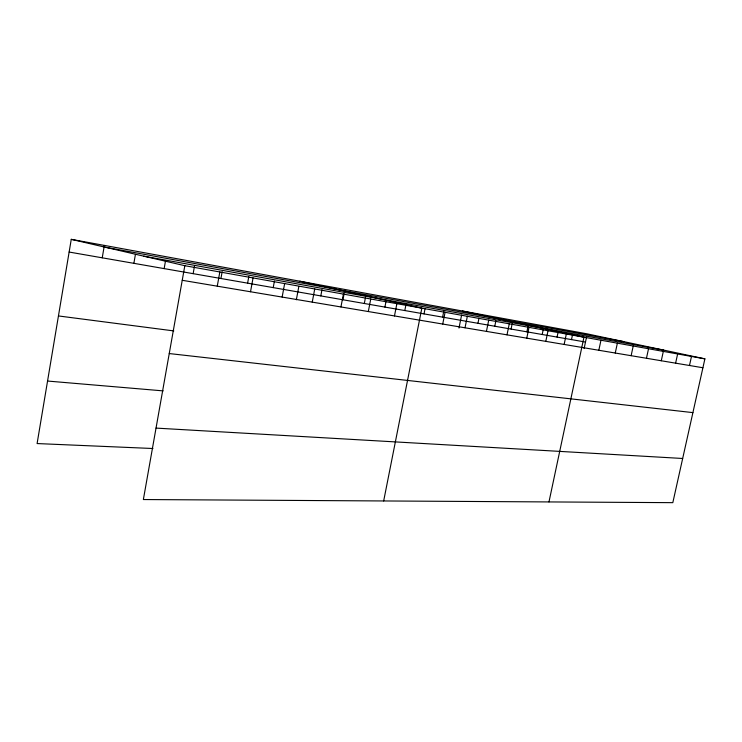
<?xml version="1.0" encoding="UTF-8"?>
<svg xmlns="http://www.w3.org/2000/svg" width="742" height="742" viewBox="0 0 742 742"><rect width="100%" height="100%" fill="white"/><g stroke="black" fill="none" stroke-linecap="round" stroke-linejoin="round"><path stroke-width="1.11" d="M71.26 239.341L184.823 265.701L143.364 499.542L672.818 502.659L704.9 358.85L587.228 333.872L71.26 239.341L37.1 443.558L152.945 448.511M102.238 257.817L104.353 245.407M133.875 263.336L135.406 254.506M164.149 268.613L165.475 261.054M193.143 273.659L194.46 266.276M217.267 286.171L219.827 271.971M220.94 278.51L222.173 271.683M247.605 283.156L248.83 276.478M250.518 291.754L253.059 277.916M273.214 287.618L274.429 281.079M282.145 297.069L284.65 283.583M296.346 299.768L298.822 286.56M312.252 302.124L314.729 288.963M320.804 295.91L322 289.621M340.94 306.947L343.398 294.101M342.952 299.777L344.14 293.6M364.313 303.497L365.398 297.885M368.32 311.547L370.75 298.998M384.913 307.086L385.988 301.577M394.475 315.944L396.877 303.682M404.807 310.555L406.087 304.053M383.67 500.952L421.855 308.153L299.824 281.218M424.025 313.903L425.073 308.579M442.594 317.14L443.855 310.861M442.724 324.05L445.079 312.308M458.992 328.057L461.598 315.127M465.021 327.788L467.349 316.296M477.941 323.299L478.97 318.235M486.427 331.386L488.728 320.127M494.775 326.23L495.925 320.627M506.999 334.846L509.272 323.809M511.08 329.077L512.212 323.558M526.876 331.832L528.007 326.406M526.774 338.167L529.018 327.343M542.198 334.494L543.32 329.16M545.806 341.366L548.023 330.747M557.066 337.091L558.169 331.832M564.133 344.436L566.332 334.03M571.488 339.604L572.37 335.458M548.978 501.926L583.963 337.183L462.424 311.009M584.112 348.555L586.579 336.942M598.822 350.27L600.974 340.235M615.257 353.025L617.381 343.175M631.127 355.696L633.223 346.013M646.458 358.265L648.536 348.749M661.28 360.76L663.329 351.402M675.61 363.163L677.641 353.962M689.485 365.5L691.488 356.448M156.033 428.097L682.677 458.482M47.553 381.045L163.166 390.886M169.25 353.554L692.907 412.617M58.451 315.944L173.795 330.913M182.235 280.291L702.915 367.754M69.136 252.048L585.494 342.043M184.823 265.701L704.9 358.85M143.744 256.166L663.728 350.113M105.299 247.244L623.79 341.635"/></g></svg>
